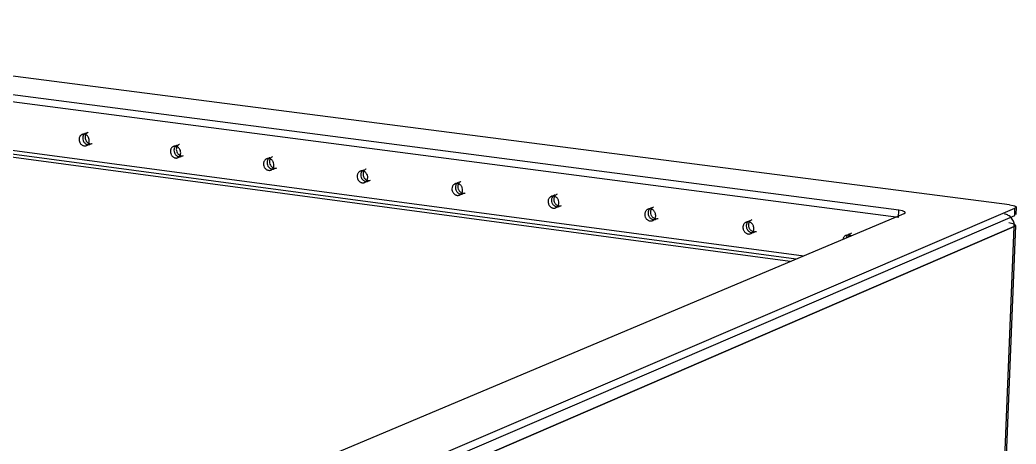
# Model space of a CAD drawing. Header units: millimetres. Extents: x 10366 to 13995, y 24552 to 29685.
# Drawn here: x 13093.7 to 13559.9, y 28878.9 to 29077.4 of the extents above; entities that cross this region are included whole.
import ezdxf

# ---------------------------------------------------------------- set-up
doc = ezdxf.new("R2010")
doc.units = ezdxf.units.MM
doc.header["$LTSCALE"] = 3
doc.layers.add('Default', color=7, linetype='Continuous')

msp = doc.modelspace()

# ---------------------------------------------------------------- linework, layer by layer
at = {"layer": 'Default'}
for points in [[(13556.88, 28990.93, 0), (12886.01, 29077.4, 0)], [(13505.06, 28988.33, 0), (12896.05, 29067.56, 0)], [(13504.94, 28984.91, 0), (12896.06, 29064.37, 0)], [(13504.94, 28984.91, 0), (12896.06, 29064.37, 0)], [(12893.64, 29042.71, 0), (13460.59, 28967, 0)], [(13454.24, 28964.32, 0), (12893.88, 29039.4, 0)], [(13457.05, 28965.5, 0), (12893.98, 29040.84, 0)], [(13122.91, 29023.82, 0), (13124.6, 29024.42, 0)], [(13124.6, 29024.42, 0), (13124.39, 29024.32, 0), (13124.18, 29024.21, 0), (13123.98, 29024.06, 0), (13123.8, 29023.89, 0), (13123.64, 29023.7, 0), (13123.5, 29023.49, 0), (13123.38, 29023.26, 0), (13123.28, 29023.02, 0), (13123.21, 29022.78, 0), (13123.16, 29022.53, 0), (13123.12, 29022.04, 0), (13123.17, 29021.54, 0), (13123.3, 29021.01, 0), (13123.53, 29020.5, 0), (13123.68, 29020.26, 0), (13123.85, 29020.03, 0), (13124.04, 29019.82, 0), (13124.24, 29019.64, 0), (13124.45, 29019.48, 0), (13124.67, 29019.34, 0), (13124.89, 29019.23, 0), (13125.11, 29019.15, 0), (13125.33, 29019.09, 0), (13125.54, 29019.06, 0), (13125.76, 29019.05, 0), (13125.98, 29019.06, 0), (13126.2, 29019.1, 0), (13126.42, 29019.16, 0)], [(13124.6, 29024.42, 0), (13124.39, 29024.32, 0), (13124.18, 29024.21, 0), (13123.98, 29024.06, 0), (13123.8, 29023.89, 0), (13123.64, 29023.7, 0), (13123.5, 29023.49, 0), (13123.38, 29023.26, 0), (13123.28, 29023.02, 0), (13123.21, 29022.78, 0), (13123.16, 29022.53, 0), (13123.12, 29022.04, 0), (13123.17, 29021.54, 0), (13123.3, 29021.01, 0), (13123.53, 29020.5, 0), (13123.68, 29020.26, 0), (13123.85, 29020.03, 0), (13124.04, 29019.82, 0), (13124.24, 29019.64, 0), (13124.45, 29019.48, 0), (13124.67, 29019.34, 0), (13124.89, 29019.23, 0), (13125.11, 29019.15, 0), (13125.33, 29019.09, 0), (13125.54, 29019.06, 0), (13125.76, 29019.05, 0), (13125.98, 29019.06, 0), (13126.2, 29019.1, 0), (13126.42, 29019.16, 0)], [(13125.73, 29024.81, 0), (13125.52, 29024.72, 0), (13125.31, 29024.6, 0), (13125.11, 29024.46, 0), (13124.93, 29024.29, 0), (13124.77, 29024.09, 0), (13124.62, 29023.88, 0), (13124.51, 29023.66, 0), (13124.41, 29023.42, 0), (13124.34, 29023.17, 0), (13124.29, 29022.93, 0), (13124.25, 29022.44, 0), (13124.3, 29021.93, 0), (13124.43, 29021.41, 0), (13124.66, 29020.9, 0), (13124.81, 29020.65, 0), (13124.98, 29020.43, 0), (13125.16, 29020.22, 0), (13125.36, 29020.03, 0), (13125.58, 29019.87, 0), (13125.79, 29019.74, 0), (13126.02, 29019.63, 0), (13126.24, 29019.55, 0), (13126.46, 29019.49, 0), (13126.67, 29019.46, 0), (13126.89, 29019.45, 0), (13127.11, 29019.46, 0), (13127.33, 29019.5, 0), (13127.55, 29019.56, 0)], [(13124.6, 29024.42, 0), (13125.73, 29024.81, 0)], [(13126.42, 29019.16, 0), (13124.73, 29018.56, 0)], [(13167.3, 29018.78, 0), (13167.08, 29018.68, 0), (13166.87, 29018.56, 0), (13166.67, 29018.41, 0), (13166.48, 29018.24, 0), (13166.32, 29018.05, 0), (13166.18, 29017.83, 0), (13166.06, 29017.6, 0), (13165.96, 29017.36, 0), (13165.89, 29017.12, 0), (13165.84, 29016.87, 0), (13165.81, 29016.38, 0), (13165.86, 29015.87, 0), (13166, 29015.34, 0), (13166.23, 29014.83, 0), (13166.38, 29014.58, 0), (13166.55, 29014.36, 0), (13166.74, 29014.15, 0), (13166.94, 29013.97, 0), (13167.16, 29013.81, 0), (13167.38, 29013.67, 0), (13167.6, 29013.57, 0), (13167.83, 29013.49, 0), (13168.05, 29013.43, 0), (13168.26, 29013.4, 0), (13168.48, 29013.39, 0), (13168.71, 29013.4, 0), (13168.93, 29013.44, 0), (13169.16, 29013.51, 0)], [(13167.3, 29018.78, 0), (13167.08, 29018.68, 0), (13166.87, 29018.56, 0), (13166.67, 29018.41, 0), (13166.48, 29018.24, 0), (13166.32, 29018.05, 0), (13166.18, 29017.83, 0), (13166.06, 29017.6, 0), (13165.96, 29017.36, 0), (13165.89, 29017.12, 0), (13165.84, 29016.87, 0), (13165.81, 29016.38, 0), (13165.86, 29015.87, 0), (13166, 29015.34, 0), (13166.23, 29014.83, 0), (13166.38, 29014.58, 0), (13166.55, 29014.36, 0), (13166.74, 29014.15, 0), (13166.94, 29013.97, 0), (13167.16, 29013.81, 0), (13167.38, 29013.67, 0), (13167.6, 29013.57, 0), (13167.83, 29013.49, 0), (13168.05, 29013.43, 0), (13168.26, 29013.4, 0), (13168.48, 29013.39, 0), (13168.71, 29013.4, 0), (13168.93, 29013.44, 0), (13169.16, 29013.51, 0)], [(13168.41, 29019.18, 0), (13168.19, 29019.08, 0), (13167.98, 29018.96, 0), (13167.79, 29018.81, 0), (13167.6, 29018.64, 0), (13167.44, 29018.45, 0), (13167.3, 29018.23, 0), (13167.18, 29018, 0), (13167.08, 29017.76, 0), (13167.01, 29017.52, 0), (13166.96, 29017.27, 0), (13166.93, 29016.78, 0), (13166.98, 29016.27, 0), (13167.12, 29015.74, 0), (13167.35, 29015.23, 0), (13167.5, 29014.99, 0), (13167.67, 29014.76, 0), (13167.86, 29014.55, 0), (13168.06, 29014.37, 0), (13168.28, 29014.21, 0), (13168.5, 29014.08, 0), (13168.72, 29013.97, 0), (13168.94, 29013.89, 0), (13169.17, 29013.83, 0), (13169.38, 29013.8, 0), (13169.6, 29013.79, 0), (13169.82, 29013.8, 0), (13170.05, 29013.84, 0), (13170.28, 29013.91, 0)], [(13169.16, 29013.51, 0), (13167.48, 29012.9, 0)], [(13209.22, 29012.41, 0), (13210.88, 29013.02, 0)], [(13210.88, 29013.02, 0), (13210.66, 29012.92, 0), (13210.45, 29012.8, 0), (13210.25, 29012.65, 0), (13210.06, 29012.47, 0), (13209.9, 29012.28, 0), (13209.75, 29012.06, 0), (13209.64, 29011.83, 0), (13209.54, 29011.59, 0), (13209.47, 29011.34, 0), (13209.42, 29011.09, 0), (13209.39, 29010.6, 0), (13209.44, 29010.08, 0), (13209.58, 29009.55, 0), (13209.82, 29009.03, 0), (13209.98, 29008.79, 0), (13210.15, 29008.57, 0), (13210.34, 29008.36, 0), (13210.55, 29008.18, 0), (13210.76, 29008.02, 0), (13210.99, 29007.89, 0), (13211.21, 29007.78, 0), (13211.44, 29007.7, 0), (13211.66, 29007.65, 0), (13211.88, 29007.62, 0), (13212.1, 29007.61, 0), (13212.33, 29007.62, 0), (13212.56, 29007.67, 0), (13212.79, 29007.73, 0)], [(13210.88, 29013.02, 0), (13210.66, 29012.92, 0), (13210.45, 29012.8, 0), (13210.25, 29012.65, 0), (13210.06, 29012.47, 0), (13209.9, 29012.28, 0), (13209.75, 29012.06, 0), (13209.64, 29011.83, 0), (13209.54, 29011.59, 0), (13209.47, 29011.34, 0), (13209.42, 29011.09, 0), (13209.39, 29010.6, 0), (13209.44, 29010.08, 0), (13209.58, 29009.55, 0), (13209.82, 29009.03, 0), (13209.98, 29008.79, 0), (13210.15, 29008.57, 0), (13210.34, 29008.36, 0), (13210.55, 29008.18, 0), (13210.76, 29008.02, 0), (13210.99, 29007.89, 0), (13211.21, 29007.78, 0), (13211.44, 29007.7, 0), (13211.66, 29007.65, 0), (13211.88, 29007.62, 0), (13212.1, 29007.61, 0), (13212.33, 29007.62, 0), (13212.56, 29007.67, 0), (13212.79, 29007.73, 0)], [(13211.99, 29013.43, 0), (13211.77, 29013.33, 0), (13211.55, 29013.2, 0), (13211.35, 29013.05, 0), (13211.17, 29012.88, 0), (13211, 29012.68, 0), (13210.86, 29012.46, 0), (13210.74, 29012.23, 0), (13210.65, 29011.99, 0), (13210.58, 29011.74, 0), (13210.53, 29011.49, 0), (13210.5, 29011, 0), (13210.55, 29010.49, 0), (13210.69, 29009.96, 0), (13210.93, 29009.44, 0), (13211.08, 29009.2, 0), (13211.26, 29008.97, 0), (13211.45, 29008.77, 0), (13211.65, 29008.58, 0), (13211.87, 29008.42, 0), (13212.09, 29008.29, 0), (13212.32, 29008.19, 0), (13212.55, 29008.11, 0), (13212.77, 29008.05, 0), (13212.99, 29008.02, 0), (13213.21, 29008.02, 0), (13213.44, 29008.03, 0), (13213.67, 29008.07, 0), (13213.89, 29008.14, 0)], [(13212.79, 29007.73, 0), (13211.13, 29007.12, 0)], [(13253.05, 29006.62, 0), (13254.7, 29007.23, 0)], [(13254.7, 29007.23, 0), (13254.47, 29007.13, 0), (13254.26, 29007.01, 0), (13254.06, 29006.85, 0), (13253.87, 29006.67, 0), (13253.71, 29006.47, 0), (13253.56, 29006.25, 0), (13253.44, 29006.02, 0), (13253.35, 29005.78, 0), (13253.28, 29005.53, 0), (13253.23, 29005.28, 0), (13253.2, 29004.78, 0), (13253.26, 29004.26, 0), (13253.4, 29003.73, 0), (13253.51, 29003.47, 0), (13253.65, 29003.21, 0), (13253.8, 29002.97, 0), (13253.98, 29002.74, 0), (13254.18, 29002.54, 0), (13254.39, 29002.35, 0), (13254.6, 29002.2, 0), (13254.83, 29002.07, 0), (13255.06, 29001.96, 0), (13255.29, 29001.89, 0), (13255.51, 29001.83, 0), (13255.73, 29001.8, 0), (13255.96, 29001.8, 0), (13256.19, 29001.82, 0), (13256.42, 29001.86, 0), (13256.65, 29001.93, 0)], [(13254.7, 29007.23, 0), (13254.47, 29007.13, 0), (13254.26, 29007.01, 0), (13254.06, 29006.85, 0), (13253.87, 29006.67, 0), (13253.71, 29006.47, 0), (13253.56, 29006.25, 0), (13253.44, 29006.02, 0), (13253.35, 29005.78, 0), (13253.28, 29005.53, 0), (13253.23, 29005.28, 0), (13253.2, 29004.78, 0), (13253.26, 29004.26, 0), (13253.4, 29003.73, 0), (13253.51, 29003.47, 0), (13253.65, 29003.21, 0), (13253.8, 29002.97, 0), (13253.98, 29002.74, 0), (13254.18, 29002.54, 0), (13254.39, 29002.35, 0), (13254.6, 29002.2, 0), (13254.83, 29002.07, 0), (13255.06, 29001.96, 0), (13255.29, 29001.89, 0), (13255.51, 29001.83, 0), (13255.73, 29001.8, 0), (13255.96, 29001.8, 0), (13256.19, 29001.82, 0), (13256.42, 29001.86, 0), (13256.65, 29001.93, 0)], [(13255.79, 29007.64, 0), (13255.57, 29007.54, 0), (13255.35, 29007.42, 0), (13255.15, 29007.26, 0), (13254.97, 29007.08, 0), (13254.8, 29006.88, 0), (13254.66, 29006.66, 0), (13254.54, 29006.43, 0), (13254.44, 29006.19, 0), (13254.37, 29005.94, 0), (13254.33, 29005.69, 0), (13254.3, 29005.19, 0), (13254.35, 29004.67, 0), (13254.5, 29004.14, 0), (13254.61, 29003.88, 0), (13254.74, 29003.62, 0), (13254.9, 29003.38, 0), (13255.08, 29003.15, 0), (13255.27, 29002.95, 0), (13255.48, 29002.77, 0), (13255.7, 29002.61, 0), (13255.93, 29002.48, 0), (13256.16, 29002.37, 0), (13256.38, 29002.3, 0), (13256.61, 29002.24, 0), (13256.83, 29002.22, 0), (13257.05, 29002.21, 0), (13257.28, 29002.23, 0), (13257.52, 29002.27, 0), (13257.75, 29002.34, 0)], [(13256.65, 29001.93, 0), (13255.01, 29001.31, 0)], [(13297.39, 29000.75, 0), (13299.02, 29001.38, 0)], [(13299.02, 29001.38, 0), (13298.79, 29001.27, 0), (13298.58, 29001.14, 0), (13298.37, 29000.99, 0), (13298.19, 29000.81, 0), (13298.02, 29000.6, 0), (13297.88, 29000.38, 0), (13297.76, 29000.15, 0), (13297.67, 28999.9, 0), (13297.6, 28999.65, 0), (13297.55, 28999.4, 0), (13297.52, 28998.9, 0), (13297.58, 28998.38, 0), (13297.73, 28997.84, 0), (13297.84, 28997.58, 0), (13297.98, 28997.32, 0), (13298.14, 28997.08, 0), (13298.32, 28996.85, 0), (13298.52, 28996.65, 0), (13298.73, 28996.46, 0), (13298.96, 28996.31, 0), (13299.18, 28996.18, 0), (13299.42, 28996.08, 0), (13299.65, 28996, 0), (13299.87, 28995.95, 0), (13300.1, 28995.92, 0), (13300.33, 28995.92, 0), (13300.56, 28995.94, 0), (13300.79, 28995.99, 0), (13301.03, 28996.06, 0)], [(13299.02, 29001.38, 0), (13298.79, 29001.27, 0), (13298.58, 29001.14, 0), (13298.37, 29000.99, 0), (13298.19, 29000.81, 0), (13298.02, 29000.6, 0), (13297.88, 29000.38, 0), (13297.76, 29000.15, 0), (13297.67, 28999.9, 0), (13297.6, 28999.65, 0), (13297.55, 28999.4, 0), (13297.52, 28998.9, 0), (13297.58, 28998.38, 0), (13297.73, 28997.84, 0), (13297.84, 28997.58, 0), (13297.98, 28997.32, 0), (13298.14, 28997.08, 0), (13298.32, 28996.85, 0), (13298.52, 28996.65, 0), (13298.73, 28996.46, 0), (13298.96, 28996.31, 0), (13299.18, 28996.18, 0), (13299.42, 28996.08, 0), (13299.65, 28996, 0), (13299.87, 28995.95, 0), (13300.1, 28995.92, 0), (13300.33, 28995.92, 0), (13300.56, 28995.94, 0), (13300.79, 28995.99, 0), (13301.03, 28996.06, 0)], [(13300.1, 29001.79, 0), (13299.88, 29001.69, 0), (13299.66, 29001.56, 0), (13299.46, 29001.4, 0), (13299.27, 29001.22, 0), (13299.11, 29001.02, 0), (13298.96, 29000.8, 0), (13298.84, 29000.56, 0), (13298.75, 29000.31, 0), (13298.68, 29000.06, 0), (13298.63, 28999.81, 0), (13298.61, 28999.31, 0), (13298.66, 28998.79, 0), (13298.81, 28998.26, 0), (13298.93, 28997.99, 0), (13299.07, 28997.74, 0), (13299.23, 28997.49, 0), (13299.41, 28997.27, 0), (13299.6, 28997.06, 0), (13299.82, 28996.88, 0), (13300.04, 28996.73, 0), (13300.27, 28996.6, 0), (13300.5, 28996.49, 0), (13300.73, 28996.42, 0), (13300.96, 28996.37, 0), (13301.18, 28996.34, 0), (13301.41, 28996.34, 0), (13301.64, 28996.36, 0), (13301.88, 28996.4, 0), (13302.11, 28996.48, 0)], [(13301.03, 28996.06, 0), (13299.4, 28995.44, 0)], [(13342.39, 28994.8, 0), (13344, 28995.43, 0)], [(13344, 28995.43, 0), (13343.77, 28995.33, 0), (13343.55, 28995.19, 0), (13343.35, 28995.03, 0), (13343.16, 28994.85, 0), (13343, 28994.64, 0), (13342.85, 28994.42, 0), (13342.73, 28994.18, 0), (13342.64, 28993.93, 0), (13342.57, 28993.68, 0), (13342.53, 28993.43, 0), (13342.5, 28992.93, 0), (13342.56, 28992.4, 0), (13342.72, 28991.86, 0), (13342.83, 28991.6, 0), (13342.97, 28991.34, 0), (13343.14, 28991.1, 0), (13343.32, 28990.87, 0), (13343.52, 28990.67, 0), (13343.74, 28990.49, 0), (13343.96, 28990.33, 0), (13344.2, 28990.21, 0), (13344.43, 28990.11, 0), (13344.66, 28990.03, 0), (13344.89, 28989.98, 0), (13345.12, 28989.96, 0), (13345.35, 28989.96, 0), (13345.59, 28989.98, 0), (13345.83, 28990.03, 0), (13346.06, 28990.1, 0)], [(13344, 28995.43, 0), (13343.77, 28995.33, 0), (13343.55, 28995.19, 0), (13343.35, 28995.03, 0), (13343.16, 28994.85, 0), (13343, 28994.64, 0), (13342.85, 28994.42, 0), (13342.73, 28994.18, 0), (13342.64, 28993.93, 0), (13342.57, 28993.68, 0), (13342.53, 28993.43, 0), (13342.5, 28992.93, 0), (13342.56, 28992.4, 0), (13342.72, 28991.86, 0), (13342.83, 28991.6, 0), (13342.97, 28991.34, 0), (13343.14, 28991.1, 0), (13343.32, 28990.87, 0), (13343.52, 28990.67, 0), (13343.74, 28990.49, 0), (13343.96, 28990.33, 0), (13344.2, 28990.21, 0), (13344.43, 28990.11, 0), (13344.66, 28990.03, 0), (13344.89, 28989.98, 0), (13345.12, 28989.96, 0), (13345.35, 28989.96, 0), (13345.59, 28989.98, 0), (13345.83, 28990.03, 0), (13346.06, 28990.1, 0)], [(13345.07, 28995.85, 0), (13344.84, 28995.75, 0), (13344.63, 28995.61, 0), (13344.42, 28995.45, 0), (13344.24, 28995.27, 0), (13344.07, 28995.06, 0), (13343.93, 28994.84, 0), (13343.81, 28994.6, 0), (13343.71, 28994.35, 0), (13343.64, 28994.1, 0), (13343.6, 28993.85, 0), (13343.57, 28993.35, 0), (13343.63, 28992.82, 0), (13343.79, 28992.28, 0), (13343.91, 28992.02, 0), (13344.05, 28991.76, 0), (13344.21, 28991.52, 0), (13344.39, 28991.29, 0), (13344.59, 28991.09, 0), (13344.81, 28990.91, 0), (13345.04, 28990.75, 0), (13345.27, 28990.63, 0), (13345.5, 28990.53, 0), (13345.73, 28990.45, 0), (13345.96, 28990.4, 0), (13346.19, 28990.38, 0), (13346.42, 28990.38, 0), (13346.66, 28990.4, 0), (13346.9, 28990.45, 0), (13347.13, 28990.53, 0)], [(13556.88, 28990.93, 0), (13558.48, 28990.63, 0), (13559.12, 28990.43, 0), (13559.38, 28990.32, 0), (13559.59, 28990.21, 0), (13559.67, 28990.15, 0), (13559.75, 28990.09, 0), (13559.8, 28990.03, 0), (13559.85, 28989.98, 0), (13559.87, 28989.95, 0), (13559.88, 28989.92, 0), (13559.89, 28989.89, 0), (13559.89, 28989.86, 0), (13559.9, 28989.83, 0), (13559.9, 28989.8, 0), (13559.89, 28989.77, 0), (13559.89, 28989.75, 0), (13559.88, 28989.72, 0), (13559.86, 28989.69, 0), (13559.85, 28989.66, 0), (13559.81, 28989.61, 0), (13559.75, 28989.56, 0), (13559.69, 28989.51, 0), (13559.62, 28989.46, 0), (13559.39, 28989.35, 0)], [(13137.22, 28830.85, 0), (13507.5, 28986.75, 0)], [(13153.22, 28811.13, 0), (13559.25, 28985.92, 0)], [(13153.27, 28815.09, 0), (13559.39, 28989.35, 0)], [(13346.06, 28990.1, 0), (13344.45, 28989.47, 0)], [(13387.64, 28988.82, 0), (13389.23, 28989.46, 0)], [(13389.23, 28989.46, 0), (13389, 28989.35, 0), (13388.78, 28989.21, 0), (13388.57, 28989.05, 0), (13388.38, 28988.86, 0), (13388.22, 28988.65, 0), (13388.07, 28988.42, 0), (13387.96, 28988.18, 0), (13387.86, 28987.94, 0), (13387.79, 28987.68, 0), (13387.75, 28987.43, 0), (13387.73, 28986.92, 0), (13387.79, 28986.39, 0), (13387.95, 28985.85, 0), (13388.07, 28985.58, 0), (13388.22, 28985.33, 0), (13388.38, 28985.08, 0), (13388.57, 28984.86, 0), (13388.77, 28984.66, 0), (13388.99, 28984.48, 0), (13389.22, 28984.32, 0), (13389.46, 28984.2, 0), (13389.69, 28984.1, 0), (13389.93, 28984.03, 0), (13390.16, 28983.98, 0), (13390.39, 28983.96, 0), (13390.63, 28983.96, 0), (13390.87, 28983.98, 0), (13391.11, 28984.04, 0), (13391.34, 28984.12, 0)], [(13389.23, 28989.46, 0), (13389, 28989.35, 0), (13388.78, 28989.21, 0), (13388.57, 28989.05, 0), (13388.38, 28988.86, 0), (13388.22, 28988.65, 0), (13388.07, 28988.42, 0), (13387.96, 28988.18, 0), (13387.86, 28987.94, 0), (13387.79, 28987.68, 0), (13387.75, 28987.43, 0), (13387.73, 28986.92, 0), (13387.79, 28986.39, 0), (13387.95, 28985.85, 0), (13388.07, 28985.58, 0), (13388.22, 28985.33, 0), (13388.38, 28985.08, 0), (13388.57, 28984.86, 0), (13388.77, 28984.66, 0), (13388.99, 28984.48, 0), (13389.22, 28984.32, 0), (13389.46, 28984.2, 0), (13389.69, 28984.1, 0), (13389.93, 28984.03, 0), (13390.16, 28983.98, 0), (13390.39, 28983.96, 0), (13390.63, 28983.96, 0), (13390.87, 28983.98, 0), (13391.11, 28984.04, 0), (13391.34, 28984.12, 0)], [(13390.29, 28989.88, 0), (13390.06, 28989.77, 0), (13389.84, 28989.64, 0), (13389.63, 28989.47, 0), (13389.44, 28989.29, 0), (13389.28, 28989.08, 0), (13389.13, 28988.85, 0), (13389.01, 28988.61, 0), (13388.92, 28988.36, 0), (13388.85, 28988.11, 0), (13388.81, 28987.85, 0), (13388.79, 28987.35, 0), (13388.85, 28986.82, 0), (13389.01, 28986.27, 0), (13389.13, 28986.01, 0), (13389.27, 28985.75, 0), (13389.44, 28985.51, 0), (13389.63, 28985.28, 0), (13389.83, 28985.08, 0), (13390.05, 28984.9, 0), (13390.28, 28984.75, 0), (13390.52, 28984.62, 0), (13390.75, 28984.53, 0), (13390.99, 28984.45, 0), (13391.22, 28984.41, 0), (13391.45, 28984.38, 0), (13391.68, 28984.38, 0), (13391.92, 28984.41, 0), (13392.16, 28984.46, 0), (13392.4, 28984.54, 0)], [(13504.94, 28984.91, 0), (13505.06, 28988.33, 0)], [(13507.5, 28986.75, 0), (13507.69, 28986.84, 0), (13507.84, 28986.93, 0), (13507.9, 28986.98, 0), (13507.95, 28987.04, 0), (13507.99, 28987.09, 0), (13508, 28987.12, 0), (13508.02, 28987.15, 0), (13508.02, 28987.18, 0), (13508.03, 28987.2, 0), (13508.03, 28987.23, 0), (13508.03, 28987.26, 0), (13508.02, 28987.29, 0), (13508.02, 28987.32, 0), (13508, 28987.35, 0), (13507.99, 28987.38, 0), (13507.95, 28987.44, 0), (13507.89, 28987.5, 0), (13507.82, 28987.56, 0), (13507.65, 28987.67, 0), (13507.41, 28987.78, 0), (13506.82, 28987.99, 0), (13505.06, 28988.33, 0)], [(13559.07, 28980.81, 0), (13559.03, 28981.75, 0), (13558.94, 28982.24, 0), (13558.81, 28982.74, 0), (13558.63, 28983.23, 0), (13558.4, 28983.71, 0), (13558.13, 28984.17, 0), (13557.82, 28984.61, 0), (13557.47, 28985.01, 0), (13557.08, 28985.37, 0), (13556.67, 28985.69, 0), (13556.25, 28985.96, 0), (13555.81, 28986.18, 0), (13555.37, 28986.35, 0), (13554.94, 28986.47, 0), (13554.51, 28986.55, 0)], [(13559.25, 28985.92, 0), (13559.39, 28989.35, 0)], [(13559.9, 28989.81, 0), (13559.76, 28986.38, 0)], [(13391.34, 28984.12, 0), (13389.75, 28983.48, 0)], [(13433.56, 28982.75, 0), (13435.13, 28983.39, 0)], [(13435.13, 28983.39, 0), (13434.9, 28983.28, 0), (13434.68, 28983.14, 0), (13434.47, 28982.97, 0), (13434.28, 28982.78, 0), (13434.11, 28982.57, 0), (13433.97, 28982.34, 0), (13433.85, 28982.1, 0), (13433.76, 28981.85, 0), (13433.69, 28981.59, 0), (13433.65, 28981.33, 0), (13433.63, 28980.83, 0), (13433.7, 28980.29, 0), (13433.77, 28980.02, 0), (13433.86, 28979.75, 0), (13433.99, 28979.48, 0), (13434.13, 28979.22, 0), (13434.3, 28978.98, 0), (13434.49, 28978.76, 0), (13434.7, 28978.55, 0), (13434.93, 28978.38, 0), (13435.16, 28978.22, 0), (13435.39, 28978.1, 0), (13435.63, 28978, 0), (13435.87, 28977.94, 0), (13436.11, 28977.89, 0), (13436.34, 28977.87, 0), (13436.58, 28977.87, 0), (13436.82, 28977.9, 0), (13437.06, 28977.95, 0), (13437.3, 28978.04, 0)], [(13435.13, 28983.39, 0), (13434.9, 28983.28, 0), (13434.68, 28983.14, 0), (13434.47, 28982.97, 0), (13434.28, 28982.78, 0), (13434.11, 28982.57, 0), (13433.97, 28982.34, 0), (13433.85, 28982.1, 0), (13433.76, 28981.85, 0), (13433.69, 28981.59, 0), (13433.65, 28981.33, 0), (13433.63, 28980.83, 0), (13433.7, 28980.29, 0), (13433.77, 28980.02, 0), (13433.86, 28979.75, 0), (13433.99, 28979.48, 0), (13434.13, 28979.22, 0), (13434.3, 28978.98, 0), (13434.49, 28978.76, 0), (13434.7, 28978.55, 0), (13434.93, 28978.38, 0), (13435.16, 28978.22, 0), (13435.39, 28978.1, 0), (13435.63, 28978, 0), (13435.87, 28977.94, 0), (13436.11, 28977.89, 0), (13436.34, 28977.87, 0), (13436.58, 28977.87, 0), (13436.82, 28977.9, 0), (13437.06, 28977.95, 0), (13437.3, 28978.04, 0)], [(13436.18, 28983.82, 0), (13435.94, 28983.71, 0), (13435.72, 28983.57, 0), (13435.52, 28983.4, 0), (13435.33, 28983.21, 0), (13435.16, 28983, 0), (13435.02, 28982.77, 0), (13434.9, 28982.53, 0), (13434.81, 28982.27, 0), (13434.74, 28982.02, 0), (13434.69, 28981.76, 0), (13434.67, 28981.26, 0), (13434.74, 28980.72, 0), (13434.81, 28980.45, 0), (13434.91, 28980.18, 0), (13435.03, 28979.91, 0), (13435.18, 28979.65, 0), (13435.35, 28979.41, 0), (13435.54, 28979.19, 0), (13435.75, 28978.98, 0), (13435.97, 28978.81, 0), (13436.2, 28978.66, 0), (13436.44, 28978.53, 0), (13436.68, 28978.44, 0), (13436.92, 28978.37, 0), (13437.15, 28978.32, 0), (13437.38, 28978.3, 0), (13437.62, 28978.3, 0), (13437.87, 28978.33, 0), (13438.11, 28978.39, 0), (13438.35, 28978.47, 0)], [(13559.57, 28981.27, 0), (13532.66, 28314.33, 0)], [(13559.07, 28980.81, 0), (13559.25, 28980.9, 0), (13559.4, 28980.99, 0), (13559.46, 28981.05, 0), (13559.5, 28981.1, 0), (13559.54, 28981.15, 0), (13559.55, 28981.18, 0), (13559.56, 28981.21, 0), (13559.57, 28981.24, 0), (13559.57, 28981.27, 0), (13559.57, 28981.29, 0), (13559.57, 28981.32, 0), (13559.56, 28981.35, 0), (13559.55, 28981.38, 0), (13559.54, 28981.41, 0), (13559.52, 28981.44, 0), (13559.48, 28981.5, 0), (13559.42, 28981.56, 0), (13559.35, 28981.62, 0), (13559.17, 28981.73, 0), (13558.93, 28981.85, 0), (13558.33, 28982.06, 0), (13556.56, 28982.4, 0)], [(13153.18, 28805.22, 0), (13559.07, 28980.81, 0)], [(13559.07, 28980.81, 0), (13153.18, 28805.22, 0)], [(13437.3, 28978.04, 0), (13435.74, 28977.39, 0)], [(13482.66, 28976.29, 0), (13482.38, 28976.45, 0), (13482.09, 28976.58, 0), (13481.81, 28976.67, 0), (13481.53, 28976.72, 0), (13481.25, 28976.74, 0), (13480.96, 28976.73, 0), (13480.67, 28976.68, 0), (13480.38, 28976.59, 0), (13480.1, 28976.46, 0), (13479.84, 28976.29, 0), (13479.6, 28976.08, 0), (13479.38, 28975.84, 0), (13479.2, 28975.58, 0), (13479.05, 28975.29, 0), (13478.94, 28974.99, 0), (13478.86, 28974.69, 0)], [(13481.87, 28977.21, 0), (13481.6, 28977.08, 0), (13481.34, 28976.91, 0), (13481.11, 28976.7, 0), (13480.91, 28976.47, 0), (13480.74, 28976.21, 0), (13480.6, 28975.93, 0), (13480.49, 28975.64, 0), (13480.41, 28975.34, 0)], [(13481.87, 28977.21, 0), (13481.6, 28977.08, 0), (13481.34, 28976.91, 0), (13481.11, 28976.7, 0), (13480.91, 28976.47, 0), (13480.74, 28976.21, 0), (13480.6, 28975.93, 0), (13480.49, 28975.64, 0), (13480.41, 28975.34, 0)], [(13482.9, 28977.65, 0), (13482.63, 28977.51, 0), (13482.38, 28977.34, 0), (13482.15, 28977.14, 0), (13481.94, 28976.9, 0), (13481.77, 28976.64, 0), (13481.63, 28976.36, 0), (13481.52, 28976.07, 0), (13481.45, 28975.78, 0)], [(13532.17, 28313.6, 0), (13559.07, 28980.81, 0)]]:
    msp.add_polyline3d(points, dxfattribs=at)
for points in [[(13126.21, 29020.88, 0), (13126.17, 29021.38, 0), (13126.05, 29021.9, 0), (13125.83, 29022.42, 0), (13125.69, 29022.66, 0), (13125.53, 29022.89, 0), (13125.35, 29023.11, 0), (13125.15, 29023.3, 0), (13124.94, 29023.47, 0), (13124.72, 29023.61, 0), (13124.5, 29023.72, 0), (13124.28, 29023.81, 0), (13124.06, 29023.88, 0), (13123.85, 29023.92, 0), (13123.63, 29023.93, 0), (13123.41, 29023.93, 0), (13123.19, 29023.9, 0), (13122.96, 29023.84, 0), (13122.75, 29023.76, 0), (13122.53, 29023.64, 0), (13122.33, 29023.5, 0), (13122.15, 29023.34, 0), (13121.98, 29023.15, 0), (13121.83, 29022.95, 0), (13121.71, 29022.72, 0), (13121.61, 29022.49, 0), (13121.53, 29022.24, 0), (13121.47, 29022, 0), (13121.43, 29021.51, 0), (13121.46, 29021.01, 0), (13121.59, 29020.48, 0), (13121.8, 29019.97, 0), (13121.95, 29019.72, 0), (13122.11, 29019.49, 0), (13122.29, 29019.28, 0), (13122.49, 29019.09, 0), (13122.7, 29018.92, 0), (13122.91, 29018.78, 0), (13123.13, 29018.66, 0), (13123.36, 29018.57, 0), (13123.57, 29018.51, 0), (13123.79, 29018.47, 0), (13124, 29018.45, 0), (13124.22, 29018.46, 0), (13124.45, 29018.49, 0), (13124.67, 29018.54, 0), (13124.89, 29018.63, 0), (13125.1, 29018.74, 0), (13125.3, 29018.88, 0), (13125.49, 29019.04, 0), (13125.65, 29019.23, 0), (13125.8, 29019.44, 0), (13125.93, 29019.66, 0), (13126.03, 29019.9, 0), (13126.11, 29020.14, 0), (13126.16, 29020.39, 0)], [(13168.96, 29015.22, 0), (13168.93, 29015.72, 0), (13168.81, 29016.25, 0), (13168.59, 29016.77, 0), (13168.45, 29017.02, 0), (13168.28, 29017.25, 0), (13168.1, 29017.46, 0), (13167.9, 29017.66, 0), (13167.69, 29017.82, 0), (13167.47, 29017.97, 0), (13167.25, 29018.08, 0), (13167.02, 29018.17, 0), (13166.8, 29018.24, 0), (13166.58, 29018.28, 0), (13166.37, 29018.29, 0), (13166.14, 29018.29, 0), (13165.92, 29018.26, 0), (13165.69, 29018.2, 0), (13165.47, 29018.12, 0), (13165.26, 29018, 0), (13165.05, 29017.86, 0), (13164.86, 29017.7, 0), (13164.69, 29017.51, 0), (13164.54, 29017.3, 0), (13164.42, 29017.08, 0), (13164.31, 29016.84, 0), (13164.23, 29016.6, 0), (13164.18, 29016.35, 0), (13164.13, 29015.86, 0), (13164.17, 29015.36, 0), (13164.29, 29014.83, 0), (13164.51, 29014.31, 0), (13164.65, 29014.06, 0), (13164.81, 29013.83, 0), (13165, 29013.62, 0), (13165.19, 29013.42, 0), (13165.4, 29013.26, 0), (13165.62, 29013.11, 0), (13165.85, 29013, 0), (13166.07, 29012.91, 0), (13166.29, 29012.84, 0), (13166.51, 29012.8, 0), (13166.73, 29012.78, 0), (13166.95, 29012.79, 0), (13167.18, 29012.82, 0), (13167.4, 29012.88, 0), (13167.62, 29012.96, 0), (13167.84, 29013.07, 0), (13168.04, 29013.21, 0), (13168.23, 29013.38, 0), (13168.4, 29013.57, 0), (13168.55, 29013.77, 0), (13168.68, 29014, 0), (13168.78, 29014.23, 0), (13168.86, 29014.48, 0), (13168.92, 29014.73, 0)], [(13212.61, 29009.44, 0), (13212.58, 29009.95, 0), (13212.46, 29010.48, 0), (13212.24, 29011, 0), (13212.1, 29011.25, 0), (13211.93, 29011.48, 0), (13211.75, 29011.7, 0), (13211.55, 29011.89, 0), (13211.33, 29012.06, 0), (13211.11, 29012.21, 0), (13210.89, 29012.32, 0), (13210.66, 29012.41, 0), (13210.43, 29012.48, 0), (13210.22, 29012.52, 0), (13210, 29012.54, 0), (13209.77, 29012.53, 0), (13209.54, 29012.5, 0), (13209.31, 29012.44, 0), (13209.09, 29012.36, 0), (13208.87, 29012.25, 0), (13208.66, 29012.11, 0), (13208.47, 29011.94, 0), (13208.3, 29011.75, 0), (13208.15, 29011.54, 0), (13208.02, 29011.32, 0), (13207.91, 29011.08, 0), (13207.83, 29010.83, 0), (13207.78, 29010.59, 0), (13207.73, 29010.09, 0), (13207.76, 29009.58, 0), (13207.88, 29009.06, 0), (13208.1, 29008.53, 0), (13208.25, 29008.28, 0), (13208.41, 29008.05, 0), (13208.6, 29007.84, 0), (13208.8, 29007.64, 0), (13209.01, 29007.47, 0), (13209.23, 29007.33, 0), (13209.45, 29007.21, 0), (13209.68, 29007.12, 0), (13209.91, 29007.06, 0), (13210.13, 29007.02, 0), (13210.34, 29007, 0), (13210.57, 29007, 0), (13210.8, 29007.03, 0), (13211.03, 29007.09, 0), (13211.25, 29007.17, 0), (13211.47, 29007.29, 0), (13211.68, 29007.43, 0), (13211.87, 29007.59, 0), (13212.04, 29007.78, 0), (13212.19, 29007.99, 0), (13212.32, 29008.22, 0), (13212.43, 29008.45, 0), (13212.51, 29008.7, 0), (13212.57, 29008.95, 0)], [(13256.5, 29003.64, 0), (13256.47, 29004.15, 0), (13256.35, 29004.68, 0), (13256.13, 29005.2, 0), (13255.98, 29005.45, 0), (13255.81, 29005.69, 0), (13255.63, 29005.91, 0), (13255.43, 29006.1, 0), (13255.21, 29006.27, 0), (13254.99, 29006.42, 0), (13254.76, 29006.53, 0), (13254.53, 29006.63, 0), (13254.3, 29006.69, 0), (13254.08, 29006.73, 0), (13253.86, 29006.75, 0), (13253.63, 29006.74, 0), (13253.4, 29006.71, 0), (13253.17, 29006.66, 0), (13252.94, 29006.57, 0), (13252.72, 29006.46, 0), (13252.51, 29006.32, 0), (13252.32, 29006.15, 0), (13252.14, 29005.96, 0), (13251.99, 29005.75, 0), (13251.86, 29005.53, 0), (13251.75, 29005.29, 0), (13251.67, 29005.04, 0), (13251.61, 29004.79, 0), (13251.56, 29004.29, 0), (13251.59, 29003.78, 0), (13251.71, 29003.25, 0), (13251.93, 29002.72, 0), (13252.08, 29002.48, 0), (13252.24, 29002.24, 0), (13252.43, 29002.02, 0), (13252.63, 29001.83, 0), (13252.84, 29001.66, 0), (13253.07, 29001.51, 0), (13253.3, 29001.4, 0), (13253.53, 29001.3, 0), (13253.75, 29001.24, 0), (13253.97, 29001.2, 0), (13254.2, 29001.18, 0), (13254.42, 29001.18, 0), (13254.66, 29001.21, 0), (13254.89, 29001.27, 0), (13255.12, 29001.36, 0), (13255.34, 29001.47, 0), (13255.54, 29001.61, 0), (13255.74, 29001.78, 0), (13255.91, 29001.97, 0), (13256.07, 29002.18, 0), (13256.2, 29002.4, 0), (13256.31, 29002.64, 0), (13256.39, 29002.89, 0), (13256.45, 29003.14, 0)], [(13300.9, 28997.76, 0), (13300.87, 28998.27, 0), (13300.74, 28998.81, 0), (13300.65, 28999.08, 0), (13300.52, 28999.34, 0), (13300.38, 28999.59, 0), (13300.21, 28999.83, 0), (13300.02, 29000.05, 0), (13299.82, 29000.24, 0), (13299.6, 29000.41, 0), (13299.37, 29000.56, 0), (13299.14, 29000.68, 0), (13298.91, 29000.77, 0), (13298.68, 29000.84, 0), (13298.46, 29000.88, 0), (13298.23, 29000.89, 0), (13298, 29000.89, 0), (13297.77, 29000.86, 0), (13297.53, 29000.8, 0), (13297.3, 29000.72, 0), (13297.08, 29000.6, 0), (13296.87, 29000.46, 0), (13296.67, 29000.29, 0), (13296.49, 29000.1, 0), (13296.34, 28999.89, 0), (13296.2, 28999.67, 0), (13296.09, 28999.43, 0), (13296.01, 28999.18, 0), (13295.95, 28998.93, 0), (13295.89, 28998.42, 0), (13295.92, 28997.91, 0), (13296.05, 28997.38, 0), (13296.15, 28997.11, 0), (13296.27, 28996.85, 0), (13296.41, 28996.6, 0), (13296.58, 28996.36, 0), (13296.77, 28996.14, 0), (13296.97, 28995.95, 0), (13297.19, 28995.78, 0), (13297.42, 28995.63, 0), (13297.65, 28995.51, 0), (13297.88, 28995.42, 0), (13298.11, 28995.35, 0), (13298.33, 28995.31, 0), (13298.56, 28995.29, 0), (13298.79, 28995.3, 0), (13299.02, 28995.33, 0), (13299.26, 28995.39, 0), (13299.49, 28995.47, 0), (13299.71, 28995.58, 0), (13299.92, 28995.73, 0), (13300.12, 28995.89, 0), (13300.3, 28996.08, 0), (13300.45, 28996.29, 0), (13300.59, 28996.52, 0), (13300.7, 28996.76, 0), (13300.78, 28997.01, 0), (13300.84, 28997.26, 0)], [(13345.95, 28991.8, 0), (13345.92, 28992.32, 0), (13345.8, 28992.86, 0), (13345.7, 28993.12, 0), (13345.58, 28993.39, 0), (13345.43, 28993.64, 0), (13345.26, 28993.88, 0), (13345.07, 28994.1, 0), (13344.87, 28994.29, 0), (13344.65, 28994.47, 0), (13344.42, 28994.61, 0), (13344.19, 28994.73, 0), (13343.95, 28994.83, 0), (13343.72, 28994.89, 0), (13343.49, 28994.93, 0), (13343.26, 28994.95, 0), (13343.03, 28994.95, 0), (13342.79, 28994.92, 0), (13342.56, 28994.86, 0), (13342.32, 28994.77, 0), (13342.1, 28994.66, 0), (13341.88, 28994.52, 0), (13341.68, 28994.35, 0), (13341.5, 28994.16, 0), (13341.34, 28993.95, 0), (13341.21, 28993.72, 0), (13341.09, 28993.48, 0), (13341.01, 28993.23, 0), (13340.95, 28992.97, 0), (13340.89, 28992.47, 0), (13340.92, 28991.96, 0), (13341.04, 28991.42, 0), (13341.14, 28991.15, 0), (13341.26, 28990.89, 0), (13341.41, 28990.63, 0), (13341.58, 28990.4, 0), (13341.77, 28990.18, 0), (13341.98, 28989.98, 0), (13342.2, 28989.81, 0), (13342.42, 28989.66, 0), (13342.66, 28989.54, 0), (13342.89, 28989.45, 0), (13343.12, 28989.38, 0), (13343.35, 28989.34, 0), (13343.58, 28989.32, 0), (13343.81, 28989.33, 0), (13344.05, 28989.36, 0), (13344.29, 28989.41, 0), (13344.52, 28989.5, 0), (13344.75, 28989.61, 0), (13344.96, 28989.75, 0), (13345.16, 28989.92, 0), (13345.34, 28990.11, 0), (13345.5, 28990.33, 0), (13345.64, 28990.55, 0), (13345.75, 28990.8, 0), (13345.83, 28991.05, 0), (13345.9, 28991.3, 0)], [(13391.26, 28985.81, 0), (13391.23, 28986.33, 0), (13391.11, 28986.87, 0), (13391.01, 28987.14, 0), (13390.88, 28987.4, 0), (13390.73, 28987.66, 0), (13390.56, 28987.9, 0), (13390.37, 28988.12, 0), (13390.16, 28988.32, 0), (13389.94, 28988.49, 0), (13389.71, 28988.64, 0), (13389.48, 28988.76, 0), (13389.24, 28988.85, 0), (13389, 28988.92, 0), (13388.77, 28988.96, 0), (13388.54, 28988.98, 0), (13388.31, 28988.97, 0), (13388.07, 28988.94, 0), (13387.83, 28988.89, 0), (13387.59, 28988.8, 0), (13387.36, 28988.69, 0), (13387.14, 28988.54, 0), (13386.94, 28988.37, 0), (13386.76, 28988.18, 0), (13386.6, 28987.97, 0), (13386.46, 28987.74, 0), (13386.34, 28987.5, 0), (13386.26, 28987.25, 0), (13386.19, 28986.99, 0), (13386.15, 28986.74, 0), (13386.14, 28986.23, 0), (13386.21, 28985.7, 0), (13386.38, 28985.16, 0), (13386.51, 28984.89, 0), (13386.66, 28984.64, 0), (13386.83, 28984.4, 0), (13387.02, 28984.18, 0), (13387.23, 28983.98, 0), (13387.45, 28983.81, 0), (13387.68, 28983.66, 0), (13387.91, 28983.54, 0), (13388.15, 28983.44, 0), (13388.38, 28983.38, 0), (13388.61, 28983.34, 0), (13388.84, 28983.32, 0), (13389.08, 28983.32, 0), (13389.32, 28983.35, 0), (13389.56, 28983.41, 0), (13389.8, 28983.49, 0), (13390.03, 28983.61, 0), (13390.25, 28983.75, 0), (13390.45, 28983.92, 0), (13390.63, 28984.11, 0), (13390.79, 28984.32, 0), (13390.93, 28984.55, 0), (13391.05, 28984.8, 0), (13391.13, 28985.05, 0), (13391.2, 28985.3, 0), (13391.24, 28985.56, 0)], [(13437.24, 28979.72, 0), (13437.21, 28980.24, 0), (13437.09, 28980.79, 0), (13436.99, 28981.06, 0), (13436.86, 28981.33, 0), (13436.71, 28981.58, 0), (13436.54, 28981.82, 0), (13436.35, 28982.05, 0), (13436.14, 28982.25, 0), (13435.91, 28982.42, 0), (13435.68, 28982.57, 0), (13435.44, 28982.69, 0), (13435.2, 28982.79, 0), (13434.97, 28982.85, 0), (13434.73, 28982.89, 0), (13434.5, 28982.91, 0), (13434.26, 28982.91, 0), (13434.02, 28982.88, 0), (13433.77, 28982.82, 0), (13433.53, 28982.74, 0), (13433.3, 28982.62, 0), (13433.08, 28982.48, 0), (13432.88, 28982.31, 0), (13432.69, 28982.11, 0), (13432.53, 28981.9, 0), (13432.39, 28981.67, 0), (13432.27, 28981.43, 0), (13432.18, 28981.17, 0), (13432.11, 28980.92, 0), (13432.07, 28980.66, 0), (13432.06, 28980.15, 0), (13432.13, 28979.62, 0), (13432.2, 28979.35, 0), (13432.3, 28979.07, 0), (13432.43, 28978.81, 0), (13432.58, 28978.55, 0), (13432.75, 28978.31, 0), (13432.94, 28978.09, 0), (13433.15, 28977.89, 0), (13433.38, 28977.71, 0), (13433.61, 28977.57, 0), (13433.85, 28977.44, 0), (13434.09, 28977.35, 0), (13434.32, 28977.28, 0), (13434.55, 28977.24, 0), (13434.79, 28977.22, 0), (13435.03, 28977.22, 0), (13435.27, 28977.25, 0), (13435.51, 28977.31, 0), (13435.75, 28977.4, 0), (13435.99, 28977.51, 0), (13436.21, 28977.66, 0), (13436.41, 28977.83, 0), (13436.6, 28978.02, 0), (13436.76, 28978.23, 0), (13436.91, 28978.46, 0), (13437.02, 28978.71, 0), (13437.11, 28978.96, 0), (13437.18, 28979.22, 0), (13437.22, 28979.47, 0)]]:
    msp.add_polyline3d(points, close=True, dxfattribs=at)

doc.saveas('drawing.dxf')
